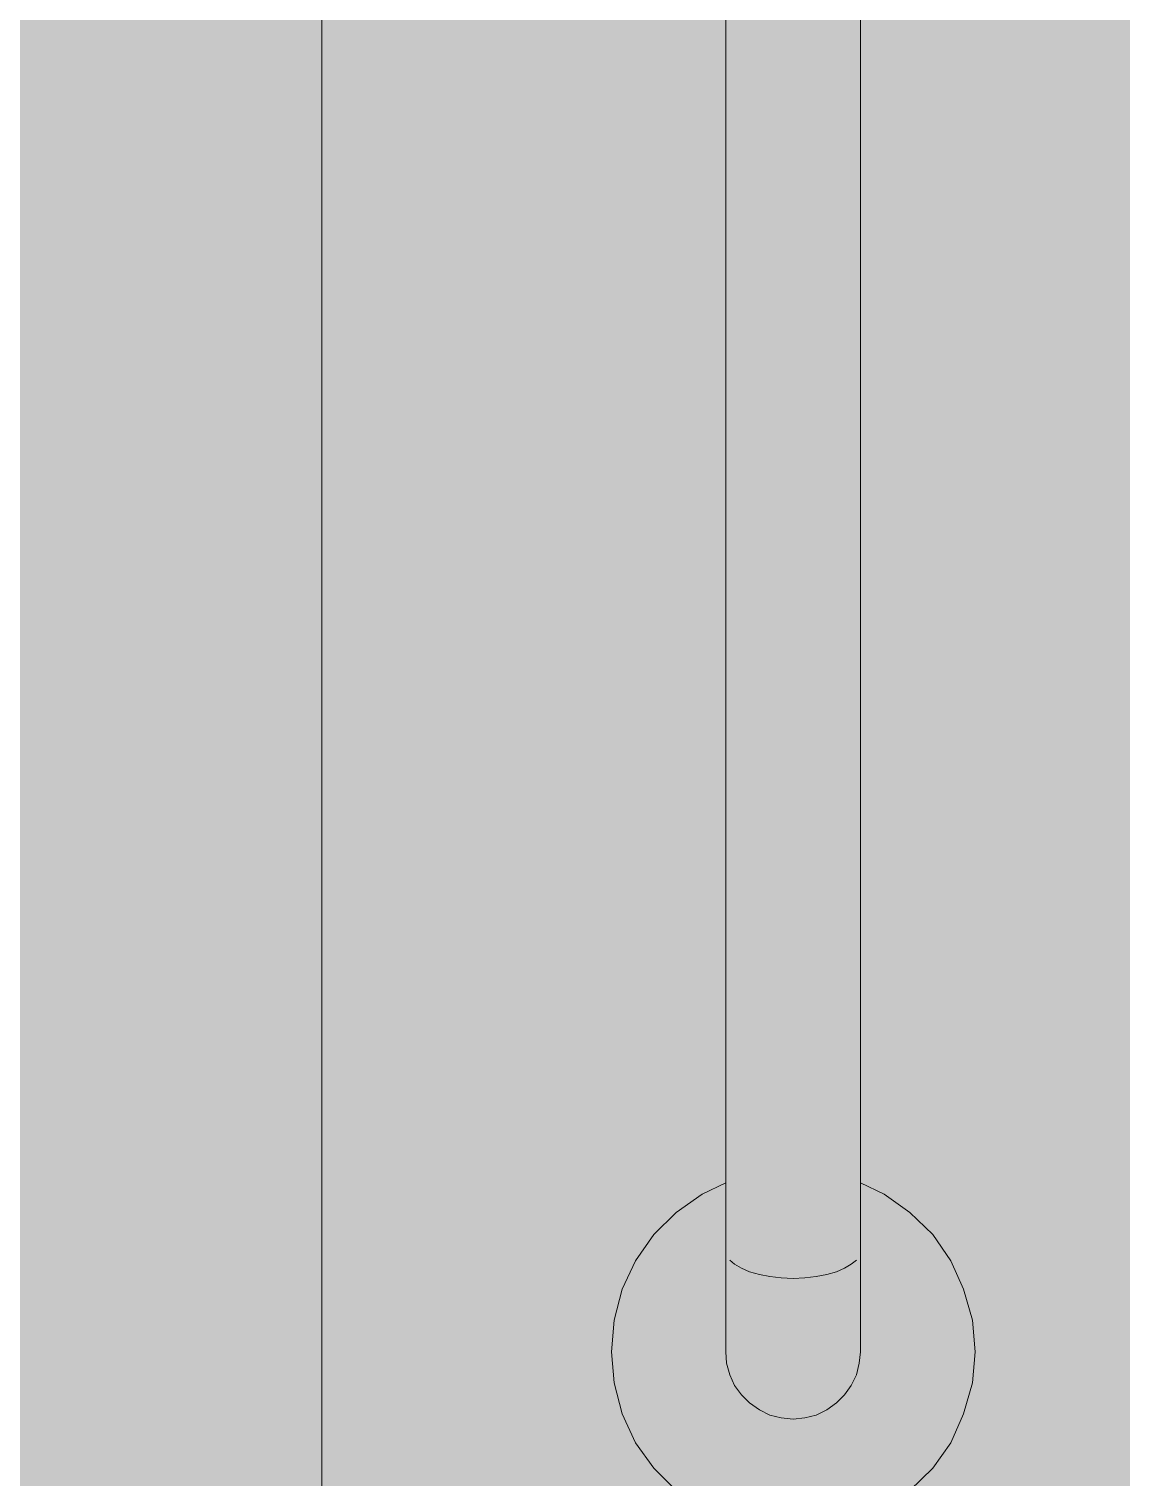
# Model space of a CAD drawing. Header units: millimetres. Extents: x 1499747 to 4230374, y -28481 to 441852.
# Drawn here: x 4056791 to 4056954.5, y 364659.8 to 364874.8 of the extents above; entities that cross this region are included whole.
import ezdxf

# ---------------------------------------------------------------- set-up
doc = ezdxf.new("R2010")
doc.units = ezdxf.units.MM
doc.header["$MEASUREMENT"] = 0
doc.layers.add('Чертеж и Рисунок', color=7, linetype='Continuous')

msp = doc.modelspace()

# ---------------------------------------------------------------- hatches: boundary and pattern name
at = {"layer": 'Чертеж и Рисунок', "linetype": 'Continuous', "lineweight": 0, "true_color": 0x2e2e2e}
h = msp.add_hatch(color=250, dxfattribs=at)
h.paths.add_polyline_path([(4056834.47732, 366463.3603), (4056834.47732, 363948.35643), (4056954.47749, 363828.35626), (4056954.47749, 366583.36047)])
h.paths.add_polyline_path([(4056877.47738, 364978.35803), (4056877.8774, 364983.05804), (4056879.07737, 364987.65805), (4056881.07738, 364991.85804), (4056883.77738, 364995.75805), (4056887.07741, 364999.05804), (4056890.97739, 365001.75804), (4056895.17742, 365003.75805), (4056899.77742, 365004.95807), (4056904.47744, 365005.35804), (4056909.17745, 365004.95807), (4056913.67745, 365003.75805), (4056917.97745, 365001.75804), (4056921.77746, 364999.05804), (4056925.17745, 364995.75805), (4056927.87745, 364991.85804), (4056929.77746, 364987.65805), (4056931.07748, 364983.05804), (4056931.47745, 364978.35803), (4056931.07748, 364973.75802), (4056929.77746, 364969.15801), (4056927.87745, 364964.85798), (4056925.17745, 364961.05801), (4056921.77746, 364957.75798), (4056917.97745, 364955.05798), (4056914.47745, 364953.35798), (4056914.47745, 364703.45759), (4056917.97745, 364701.7576), (4056921.77746, 364699.0576), (4056925.17745, 364695.75757), (4056927.87745, 364691.85759), (4056929.77746, 364687.65756), (4056931.07748, 364683.05755), (4056931.47745, 364678.35754), (4056931.07748, 364673.75753), (4056929.77746, 364669.15753), (4056927.87745, 364664.85753), (4056925.17745, 364661.05752), (4056921.77746, 364657.75753), (4056917.97745, 364655.05753), (4056913.67745, 364653.05752), (4056909.17745, 364651.85751), (4056904.47744, 364651.35752), (4056899.77742, 364651.85751), (4056895.17742, 364653.05752), (4056890.97739, 364655.05753), (4056887.07741, 364657.75753), (4056883.77738, 364661.05752), (4056881.07738, 364664.85753), (4056879.07737, 364669.15753), (4056877.8774, 364673.75753), (4056877.47738, 364678.35754), (4056877.8774, 364683.05755), (4056879.07737, 364687.65756), (4056881.07738, 364691.85759), (4056883.77738, 364695.75757), (4056887.07741, 364699.0576), (4056890.97739, 364701.7576), (4056894.47743, 364703.45759), (4056894.47743, 364953.35798), (4056890.97739, 364955.05798), (4056887.07741, 364957.75798), (4056883.77738, 364961.05801), (4056881.07738, 364964.85798), (4056879.07737, 364969.15801), (4056877.8774, 364973.75802)], flags=0)
at = {"layer": 'Чертеж и Рисунок', "linetype": 'Continuous', "lineweight": 0, "true_color": 0x84adf9}
msp.add_hatch(color=161, dxfattribs=at).paths.add_polyline_path([(4056834.47732, 363948.35644), (4056834.47732, 366463.36029), (4056119.47623, 366463.36029), (4056119.47623, 363948.35644)])
at = {"layer": 'Чертеж и Рисунок', "linetype": 'Continuous', "lineweight": 0, "true_color": 0x2e2e2e}
for points in [[(4056896.77742, 364690.75758), (4056896.77742, 364966.058), (4056895.77741, 364965.458), (4056895.77741, 364691.35758)], [(4056897.97742, 364690.25758), (4056897.97742, 364966.558), (4056896.77742, 364966.058), (4056896.77742, 364690.75758)], [(4056899.47742, 364689.85758), (4056899.47742, 364966.958), (4056897.97742, 364966.558), (4056897.97742, 364690.25758)], [(4056901.07742, 364689.45758), (4056901.07742, 364967.258), (4056899.47742, 364966.958), (4056899.47742, 364689.85758)], [(4056902.67743, 364689.35757), (4056902.67743, 364967.458), (4056901.07742, 364967.258), (4056901.07742, 364689.45758)], [(4056904.47743, 364689.25757), (4056904.47743, 364967.558), (4056902.67743, 364967.458), (4056902.67743, 364689.35757)], [(4056906.17743, 364689.35757), (4056906.17743, 364967.458), (4056904.47743, 364967.558), (4056904.47743, 364689.25757)], [(4056907.87743, 364689.45758), (4056907.87743, 364967.258), (4056906.17743, 364967.458), (4056906.17743, 364689.35757)], [(4056909.47744, 364689.85758), (4056909.47744, 364966.958), (4056907.87743, 364967.258), (4056907.87743, 364689.45758)], [(4056910.87744, 364690.25758), (4056910.87744, 364966.558), (4056909.47744, 364966.958), (4056909.47744, 364689.85758)], [(4056912.07744, 364690.75758), (4056912.07744, 364966.058), (4056910.87744, 364966.558), (4056910.87744, 364690.25758)], [(4056913.07744, 364691.35758), (4056913.07744, 364965.458), (4056912.07744, 364966.058), (4056912.07744, 364690.75758)], [(4056894.57741, 364692.65758), (4056894.57741, 364964.15799), (4056894.47741, 364963.35799), (4056894.47741, 364693.35758)], [(4056895.07741, 364691.95758), (4056895.07741, 364964.858), (4056894.57741, 364964.15799), (4056894.57741, 364692.65758)], [(4056895.77741, 364691.35758), (4056895.77741, 364965.458), (4056895.07741, 364964.858), (4056895.07741, 364691.95758)], [(4056913.87744, 364691.95758), (4056913.87744, 364964.858), (4056913.07744, 364965.458), (4056913.07744, 364691.35758)], [(4056914.27744, 364692.65758), (4056914.27744, 364964.15799), (4056913.87744, 364964.858), (4056913.87744, 364691.95758)], [(4056914.47744, 364693.35758), (4056914.47744, 364963.35799), (4056914.27744, 364964.15799), (4056914.27744, 364692.65758)], [(4056894.47741, 364703.4576), (4056890.97741, 364701.75759), (4056894.47741, 364703.3576)], [(4056894.47741, 364703.3576), (4056890.97741, 364701.75759), (4056890.97741, 364701.65759), (4056894.47741, 364703.2576)], [(4056890.97741, 364701.65759), (4056891.07741, 364701.55759), (4056894.47741, 364703.1576), (4056894.47741, 364703.2576)], [(4056917.97745, 364701.75759), (4056914.47744, 364703.4576), (4056914.47744, 364703.3576)], [(4056917.87745, 364701.75759), (4056914.47744, 364703.3576), (4056914.47744, 364703.2576), (4056917.87745, 364701.65759)], [(4056917.97745, 364701.75759), (4056914.47744, 364703.3576), (4056917.87745, 364701.75759)], [(4056914.47744, 364703.2576), (4056914.47744, 364703.1576), (4056917.87745, 364701.55759), (4056917.87745, 364701.65759)], [(4056878.47739, 364678.35756), (4056878.87739, 364673.85755), (4056879.97739, 364669.55754), (4056881.97739, 364665.35754), (4056884.5774, 364661.65753), (4056887.7774, 364658.45753), (4056891.47741, 364655.85752), (4056895.57741, 364653.95752), (4056899.97742, 364652.75752), (4056904.47743, 364652.35752), (4056908.97743, 364652.75752), (4056913.37744, 364653.95752), (4056917.47745, 364655.85752), (4056921.17745, 364658.45753), (4056924.37746, 364661.65753), (4056926.97746, 364665.35754), (4056928.87747, 364669.55754), (4056930.07747, 364673.85755), (4056930.47747, 364678.35756), (4056930.07747, 364682.95757), (4056928.87747, 364687.25757), (4056926.97746, 364691.35758), (4056924.37746, 364695.15758), (4056921.17745, 364698.35759), (4056917.47745, 364700.95759), (4056914.47744, 364702.35759), (4056914.47744, 364693.35758), (4056914.47744, 364678.35756), (4056914.27744, 364676.65756), (4056913.87744, 364674.95755), (4056913.07744, 364673.35755), (4056912.07744, 364671.95755), (4056910.87744, 364670.75755), (4056909.47744, 364669.75754), (4056907.87743, 364668.95754), (4056906.17743, 364668.55754), (4056904.47743, 364668.35754), (4056902.67743, 364668.55754), (4056901.07742, 364668.95754), (4056899.47742, 364669.75754), (4056897.97742, 364670.75755), (4056896.77742, 364671.95755), (4056895.77741, 364673.35755), (4056895.07741, 364674.95755), (4056894.57741, 364676.65756), (4056894.47741, 364678.35756), (4056894.47741, 364702.35759), (4056891.47741, 364700.95759), (4056887.7774, 364698.35759), (4056884.5774, 364695.15758), (4056881.97739, 364691.35758), (4056879.97739, 364687.25757), (4056878.87739, 364682.95757)], [(4056890.97741, 364701.75759), (4056887.0774, 364699.05759), (4056887.1774, 364699.05759)], [(4056890.97741, 364701.65759), (4056890.97741, 364701.75759), (4056887.1774, 364699.05759), (4056887.1774, 364698.95759)], [(4056890.97741, 364701.65759), (4056887.1774, 364698.95759), (4056887.2774, 364698.85759), (4056891.07741, 364701.55759)], [(4056891.07741, 364701.55759), (4056887.2774, 364698.85759), (4056891.07741, 364701.45759)], [(4056891.17741, 364701.35759), (4056891.07741, 364701.45759), (4056887.2774, 364698.85759), (4056887.3774, 364698.65759)], [(4056891.27741, 364701.25759), (4056891.17741, 364701.35759), (4056887.3774, 364698.65759), (4056887.4774, 364698.55759)], [(4056891.37741, 364701.05759), (4056891.27741, 364701.25759), (4056887.4774, 364698.55759), (4056887.5774, 364698.45759)], [(4056891.07741, 364701.55759), (4056891.07741, 364701.45759), (4056894.47741, 364703.0576), (4056894.47741, 364703.1576)], [(4056894.47741, 364703.0576), (4056891.07741, 364701.45759), (4056891.17741, 364701.35759), (4056894.47741, 364702.8576)], [(4056894.47741, 364702.8576), (4056891.17741, 364701.35759), (4056891.27741, 364701.25759), (4056894.47741, 364702.6576)], [(4056894.47741, 364702.6576), (4056891.27741, 364701.25759), (4056891.37741, 364701.05759), (4056894.47741, 364702.45759)], [(4056894.47741, 364702.45759), (4056891.37741, 364701.05759), (4056891.47741, 364700.95759), (4056894.47741, 364702.35759)], [(4056914.47744, 364703.1576), (4056914.47744, 364703.0576), (4056917.77745, 364701.45759), (4056917.87745, 364701.55759)], [(4056917.77745, 364701.45759), (4056914.47744, 364703.0576), (4056914.47744, 364702.8576), (4056917.67745, 364701.35759)], [(4056917.67745, 364701.35759), (4056914.47744, 364702.8576), (4056914.47744, 364702.6576), (4056917.57745, 364701.25759)], [(4056917.57745, 364701.25759), (4056914.47744, 364702.6576), (4056914.47744, 364702.45759), (4056917.57745, 364701.05759)], [(4056917.57745, 364701.05759), (4056914.47744, 364702.45759), (4056914.47744, 364702.35759), (4056917.47745, 364700.95759)], [(4056921.37745, 364698.55759), (4056921.47745, 364698.65759), (4056917.67745, 364701.35759), (4056917.57745, 364701.25759)], [(4056921.27745, 364698.45759), (4056921.37745, 364698.55759), (4056917.57745, 364701.25759), (4056917.57745, 364701.05759)], [(4056921.47745, 364698.65759), (4056921.57745, 364698.85759), (4056917.77745, 364701.45759), (4056917.67745, 364701.35759)], [(4056917.87745, 364701.55759), (4056917.77745, 364701.45759), (4056921.57745, 364698.85759), (4056921.67745, 364698.85759)], [(4056921.67745, 364698.95759), (4056921.77745, 364699.05759), (4056917.87745, 364701.75759), (4056917.87745, 364701.65759)], [(4056921.77745, 364699.05759), (4056917.97745, 364701.75759), (4056917.87745, 364701.75759)], [(4056917.87745, 364701.65759), (4056917.87745, 364701.55759), (4056921.67745, 364698.85759), (4056921.67745, 364698.95759)], [(4056887.1774, 364698.95759), (4056887.1774, 364699.05759), (4056883.7774, 364695.75758), (4056883.8774, 364695.65758)], [(4056887.1774, 364699.05759), (4056887.0774, 364699.05759), (4056883.7774, 364695.75758)], [(4056887.1774, 364698.95759), (4056883.8774, 364695.65758), (4056883.9774, 364695.55758), (4056887.2774, 364698.85759)], [(4056891.47741, 364700.95759), (4056891.37741, 364701.05759), (4056887.5774, 364698.45759), (4056887.7774, 364698.35759)], [(4056921.17745, 364698.35759), (4056921.27745, 364698.45759), (4056917.57745, 364701.05759), (4056917.47745, 364700.95759)], [(4056924.97746, 364695.65758), (4056925.07746, 364695.75758), (4056921.77745, 364699.05759), (4056921.67745, 364698.95759)], [(4056921.67745, 364698.95759), (4056921.67745, 364698.85759), (4056924.97746, 364695.55758), (4056924.97746, 364695.65758)], [(4056925.07746, 364695.75758), (4056925.17746, 364695.75758), (4056921.77745, 364699.05759)], [(4056887.2774, 364698.85759), (4056883.9774, 364695.55758), (4056884.0774, 364695.55758)], [(4056887.3774, 364698.65759), (4056887.2774, 364698.85759), (4056884.0774, 364695.55758), (4056884.1774, 364695.45758)], [(4056887.4774, 364698.55759), (4056887.3774, 364698.65759), (4056884.1774, 364695.45758), (4056884.2774, 364695.35758)], [(4056887.5774, 364698.45759), (4056887.4774, 364698.55759), (4056884.2774, 364695.35758), (4056884.3774, 364695.25758)], [(4056887.7774, 364698.35759), (4056887.5774, 364698.45759), (4056884.3774, 364695.25758), (4056884.5774, 364695.15758)], [(4056924.37746, 364695.15758), (4056924.47746, 364695.25758), (4056921.27745, 364698.45759), (4056921.17745, 364698.35759)], [(4056924.47746, 364695.25758), (4056924.57746, 364695.35758), (4056921.37745, 364698.55759), (4056921.27745, 364698.45759)], [(4056924.57746, 364695.35758), (4056924.77746, 364695.45758), (4056921.47745, 364698.65759), (4056921.37745, 364698.55759)], [(4056924.77746, 364695.45758), (4056924.87746, 364695.55758), (4056921.57745, 364698.85759), (4056921.47745, 364698.65759)], [(4056921.67745, 364698.85759), (4056921.57745, 364698.85759), (4056924.87746, 364695.55758), (4056924.97746, 364695.55758)], [(4056883.8774, 364695.65758), (4056883.7774, 364695.75758), (4056881.07739, 364691.85758), (4056881.17739, 364691.85758)], [(4056883.8774, 364695.65758), (4056881.17739, 364691.85758), (4056881.27739, 364691.75758), (4056883.9774, 364695.55758)], [(4056883.9774, 364695.55758), (4056881.27739, 364691.75758), (4056881.37739, 364691.75758), (4056884.0774, 364695.55758)], [(4056884.1774, 364695.45758), (4056884.0774, 364695.55758), (4056881.37739, 364691.75758), (4056881.47739, 364691.65758)], [(4056884.2774, 364695.35758), (4056884.1774, 364695.45758), (4056881.47739, 364691.65758), (4056881.67739, 364691.55758)], [(4056884.3774, 364695.25758), (4056884.2774, 364695.35758), (4056881.67739, 364691.55758), (4056881.77739, 364691.45758)], [(4056884.5774, 364695.15758), (4056884.3774, 364695.25758), (4056881.77739, 364691.45758), (4056881.97739, 364691.35758)], [(4056926.97746, 364691.35758), (4056927.07746, 364691.45758), (4056924.47746, 364695.25758), (4056924.37746, 364695.15758)], [(4056927.07746, 364691.45758), (4056927.27746, 364691.55758), (4056924.57746, 364695.35758), (4056924.47746, 364695.25758)], [(4056927.27746, 364691.55758), (4056927.37746, 364691.65758), (4056924.77746, 364695.45758), (4056924.57746, 364695.35758)], [(4056927.37746, 364691.65758), (4056927.47746, 364691.75758), (4056924.87746, 364695.55758), (4056924.77746, 364695.45758)], [(4056924.97746, 364695.55758), (4056924.87746, 364695.55758), (4056927.47746, 364691.75758), (4056927.57746, 364691.75758)], [(4056927.67746, 364691.85758), (4056927.77746, 364691.85758), (4056925.07746, 364695.75758), (4056924.97746, 364695.65758)], [(4056924.97746, 364695.65758), (4056924.97746, 364695.55758), (4056927.57746, 364691.75758), (4056927.67746, 364691.85758)], [(4056927.77746, 364691.85758), (4056927.87746, 364691.85758), (4056925.17746, 364695.75758), (4056925.07746, 364695.75758)], [(4056894.57741, 364676.65756), (4056894.57741, 364692.65758), (4056894.47741, 364693.35758), (4056894.47741, 364678.35756)], [(4056895.07741, 364674.95755), (4056895.07741, 364691.95758), (4056894.57741, 364692.65758), (4056894.57741, 364676.65756)], [(4056914.27744, 364676.65756), (4056914.27744, 364692.65758), (4056913.87744, 364691.95758), (4056913.87744, 364674.95755)], [(4056914.47744, 364678.35756), (4056914.47744, 364693.35758), (4056914.27744, 364692.65758), (4056914.27744, 364676.65756)], [(4056881.07739, 364691.85758), (4056879.07739, 364687.65757), (4056879.17739, 364687.65757)], [(4056881.17739, 364691.85758), (4056879.17739, 364687.55757), (4056879.27739, 364687.55757), (4056881.27739, 364691.75758)], [(4056881.17739, 364691.85758), (4056881.07739, 364691.85758), (4056879.17739, 364687.65757), (4056879.17739, 364687.55757)], [(4056881.27739, 364691.75758), (4056879.27739, 364687.55757), (4056879.37739, 364687.55757), (4056881.37739, 364691.75758)], [(4056881.47739, 364691.65758), (4056881.37739, 364691.75758), (4056879.37739, 364687.55757), (4056879.57739, 364687.45757)], [(4056881.67739, 364691.55758), (4056881.47739, 364691.65758), (4056879.57739, 364687.45757), (4056879.67739, 364687.45757)], [(4056881.77739, 364691.45758), (4056881.67739, 364691.55758), (4056879.67739, 364687.45757), (4056879.87739, 364687.35757)], [(4056881.97739, 364691.35758), (4056881.77739, 364691.45758), (4056879.87739, 364687.35757), (4056879.97739, 364687.25757)], [(4056895.77741, 364673.35755), (4056895.77741, 364691.35758), (4056895.07741, 364691.95758), (4056895.07741, 364674.95755)], [(4056896.77742, 364671.95755), (4056896.77742, 364690.75758), (4056895.77741, 364691.35758), (4056895.77741, 364673.35755)], [(4056897.97742, 364670.75755), (4056897.97742, 364690.25758), (4056896.77742, 364690.75758), (4056896.77742, 364671.95755)], [(4056912.07744, 364671.95755), (4056912.07744, 364690.75758), (4056910.87744, 364690.25758), (4056910.87744, 364670.75755)], [(4056913.07744, 364673.35755), (4056913.07744, 364691.35758), (4056912.07744, 364690.75758), (4056912.07744, 364671.95755)], [(4056913.87744, 364674.95755), (4056913.87744, 364691.95758), (4056913.07744, 364691.35758), (4056913.07744, 364673.35755)], [(4056928.87747, 364687.25757), (4056929.07747, 364687.35757), (4056927.07746, 364691.45758), (4056926.97746, 364691.35758)], [(4056929.07747, 364687.35757), (4056929.17747, 364687.45757), (4056927.27746, 364691.55758), (4056927.07746, 364691.45758)], [(4056929.17747, 364687.45757), (4056929.37747, 364687.45757), (4056927.37746, 364691.65758), (4056927.27746, 364691.55758)], [(4056929.37747, 364687.45757), (4056929.47747, 364687.55757), (4056927.47746, 364691.75758), (4056927.37746, 364691.65758)], [(4056927.57746, 364691.75758), (4056927.47746, 364691.75758), (4056929.47747, 364687.55757), (4056929.57747, 364687.55757)], [(4056927.67746, 364691.85758), (4056927.57746, 364691.75758), (4056929.57747, 364687.55757), (4056929.67747, 364687.55757)], [(4056929.67747, 364687.55757), (4056929.77747, 364687.65757), (4056927.77746, 364691.85758), (4056927.67746, 364691.85758)], [(4056929.77747, 364687.65757), (4056927.87746, 364691.85758), (4056927.77746, 364691.85758)], [(4056899.47742, 364669.75754), (4056899.47742, 364689.85758), (4056897.97742, 364690.25758), (4056897.97742, 364670.75755)], [(4056901.07742, 364668.95754), (4056901.07742, 364689.45758), (4056899.47742, 364689.85758), (4056899.47742, 364669.75754)], [(4056902.67743, 364668.55754), (4056902.67743, 364689.35757), (4056901.07742, 364689.45758), (4056901.07742, 364668.95754)], [(4056904.47743, 364668.35754), (4056904.47743, 364689.25757), (4056902.67743, 364689.35757), (4056902.67743, 364668.55754)], [(4056906.17743, 364668.55754), (4056906.17743, 364689.35757), (4056904.47743, 364689.25757), (4056904.47743, 364668.35754)], [(4056907.87743, 364668.95754), (4056907.87743, 364689.45758), (4056906.17743, 364689.35757), (4056906.17743, 364668.55754)], [(4056909.47744, 364669.75754), (4056909.47744, 364689.85758), (4056907.87743, 364689.45758), (4056907.87743, 364668.95754)], [(4056910.87744, 364670.75755), (4056910.87744, 364690.25758), (4056909.47744, 364689.85758), (4056909.47744, 364669.75754)], [(4056879.17739, 364687.65757), (4056877.87739, 364683.05757), (4056877.97739, 364683.05757), (4056879.17739, 364687.55757)], [(4056879.07739, 364687.65757), (4056877.87739, 364683.05757), (4056879.17739, 364687.65757)], [(4056879.17739, 364687.55757), (4056877.97739, 364683.05757), (4056878.07739, 364683.05757), (4056879.27739, 364687.55757)], [(4056879.27739, 364687.55757), (4056878.07739, 364683.05757), (4056878.17739, 364683.05757), (4056879.37739, 364687.55757)], [(4056879.37739, 364687.55757), (4056878.17739, 364683.05757), (4056878.37739, 364682.95757), (4056879.57739, 364687.45757)], [(4056879.67739, 364687.45757), (4056879.57739, 364687.45757), (4056878.37739, 364682.95757), (4056878.47739, 364682.95757)], [(4056879.87739, 364687.35757), (4056879.67739, 364687.45757), (4056878.47739, 364682.95757), (4056878.67739, 364682.95757)], [(4056879.97739, 364687.25757), (4056879.87739, 364687.35757), (4056878.67739, 364682.95757), (4056878.87739, 364682.95757)], [(4056930.07747, 364682.95757), (4056930.17747, 364682.95757), (4056929.07747, 364687.35757), (4056928.87747, 364687.25757)], [(4056930.17747, 364682.95757), (4056930.37747, 364682.95757), (4056929.17747, 364687.45757), (4056929.07747, 364687.35757)], [(4056930.37747, 364682.95757), (4056930.57747, 364682.95757), (4056929.37747, 364687.45757), (4056929.17747, 364687.45757)], [(4056930.57747, 364682.95757), (4056930.67747, 364683.05757), (4056929.47747, 364687.55757), (4056929.37747, 364687.45757)], [(4056929.57747, 364687.55757), (4056929.47747, 364687.55757), (4056930.67747, 364683.05757), (4056930.77747, 364683.05757)], [(4056929.67747, 364687.55757), (4056929.57747, 364687.55757), (4056930.77747, 364683.05757), (4056930.87747, 364683.05757)], [(4056930.87747, 364683.05757), (4056930.97747, 364683.05757), (4056929.77747, 364687.65757), (4056929.67747, 364687.55757)], [(4056930.97747, 364683.05757), (4056931.07747, 364683.05757), (4056929.77747, 364687.65757)], [(4056877.97739, 364683.05757), (4056877.87739, 364683.05757), (4056877.47739, 364678.35756), (4056877.57739, 364678.35756)], [(4056877.97739, 364683.05757), (4056877.57739, 364678.35756), (4056877.67739, 364678.35756), (4056878.07739, 364683.05757)], [(4056878.07739, 364683.05757), (4056877.67739, 364678.35756), (4056877.77739, 364678.35756), (4056878.17739, 364683.05757)], [(4056877.77739, 364678.35756), (4056877.97739, 364678.35756), (4056878.37739, 364682.95757), (4056878.17739, 364683.05757)], [(4056878.37739, 364682.95757), (4056877.97739, 364678.35756), (4056878.07739, 364678.35756), (4056878.47739, 364682.95757)], [(4056878.47739, 364682.95757), (4056878.07739, 364678.35756), (4056878.27739, 364678.35756), (4056878.67739, 364682.95757)], [(4056878.87739, 364682.95757), (4056878.67739, 364682.95757), (4056878.27739, 364678.35756), (4056878.47739, 364678.35756)], [(4056930.47747, 364678.35756), (4056930.57747, 364678.35756), (4056930.17747, 364682.95757), (4056930.07747, 364682.95757)], [(4056930.57747, 364678.35756), (4056930.77747, 364678.35756), (4056930.37747, 364682.95757), (4056930.17747, 364682.95757)], [(4056930.77747, 364678.35756), (4056930.97747, 364678.35756), (4056930.57747, 364682.95757), (4056930.37747, 364682.95757)], [(4056930.97747, 364678.35756), (4056931.07747, 364678.35756), (4056930.67747, 364683.05757), (4056930.57747, 364682.95757)], [(4056930.77747, 364683.05757), (4056930.67747, 364683.05757), (4056931.07747, 364678.35756), (4056931.17747, 364678.35756)], [(4056930.87747, 364683.05757), (4056930.77747, 364683.05757), (4056931.17747, 364678.35756), (4056931.27747, 364678.35756)], [(4056931.27747, 364678.35756), (4056931.37747, 364678.35756), (4056930.97747, 364683.05757), (4056930.87747, 364683.05757)], [(4056931.37747, 364678.35756), (4056931.47747, 364678.35756), (4056930.97747, 364683.05757)], [(4056931.47747, 364678.35756), (4056931.07747, 364683.05757), (4056930.97747, 364683.05757)], [(4056877.57739, 364678.35756), (4056877.47739, 364678.35756), (4056877.87739, 364673.75755), (4056877.97739, 364673.75755)], [(4056877.57739, 364678.35756), (4056877.97739, 364673.75755), (4056878.07739, 364673.75755), (4056877.67739, 364678.35756)], [(4056877.67739, 364678.35756), (4056878.07739, 364673.75755), (4056878.17739, 364673.75755), (4056877.77739, 364678.35756)], [(4056877.77739, 364678.35756), (4056878.17739, 364673.75755), (4056878.37739, 364673.75755), (4056877.97739, 364678.35756)], [(4056878.07739, 364678.35756), (4056877.97739, 364678.35756), (4056878.37739, 364673.75755), (4056878.47739, 364673.85755)], [(4056878.27739, 364678.35756), (4056878.07739, 364678.35756), (4056878.47739, 364673.85755), (4056878.67739, 364673.85755)], [(4056878.47739, 364678.35756), (4056878.27739, 364678.35756), (4056878.67739, 364673.85755), (4056878.87739, 364673.85755)], [(4056930.07747, 364673.85755), (4056930.17747, 364673.85755), (4056930.57747, 364678.35756), (4056930.47747, 364678.35756)], [(4056930.17747, 364673.85755), (4056930.37747, 364673.85755), (4056930.77747, 364678.35756), (4056930.57747, 364678.35756)], [(4056930.37747, 364673.85755), (4056930.57747, 364673.75755), (4056930.97747, 364678.35756), (4056930.77747, 364678.35756)], [(4056930.57747, 364673.75755), (4056930.67747, 364673.75755), (4056931.07747, 364678.35756), (4056930.97747, 364678.35756)], [(4056931.07747, 364678.35756), (4056930.67747, 364673.75755), (4056930.77747, 364673.75755), (4056931.17747, 364678.35756)], [(4056931.17747, 364678.35756), (4056930.77747, 364673.75755), (4056930.87747, 364673.75755), (4056931.27747, 364678.35756)], [(4056930.87747, 364673.75755), (4056930.97747, 364673.75755), (4056931.37747, 364678.35756), (4056931.27747, 364678.35756)], [(4056930.97747, 364673.75755), (4056931.47747, 364678.35756), (4056931.37747, 364678.35756)], [(4056930.97747, 364673.75755), (4056931.07747, 364673.75755), (4056931.47747, 364678.35756)], [(4056877.87739, 364673.75755), (4056879.17739, 364669.15754), (4056879.17739, 364669.25754), (4056877.97739, 364673.75755)], [(4056877.87739, 364673.75755), (4056879.07739, 364669.15754), (4056879.17739, 364669.15754)], [(4056877.97739, 364673.75755), (4056879.17739, 364669.25754), (4056879.27739, 364669.25754), (4056878.07739, 364673.75755)], [(4056878.07739, 364673.75755), (4056879.27739, 364669.25754), (4056879.37739, 364669.25754), (4056878.17739, 364673.75755)], [(4056878.37739, 364673.75755), (4056878.17739, 364673.75755), (4056879.37739, 364669.25754), (4056879.57739, 364669.35754)], [(4056878.47739, 364673.85755), (4056878.37739, 364673.75755), (4056879.57739, 364669.35754), (4056879.67739, 364669.35754)], [(4056878.67739, 364673.85755), (4056878.47739, 364673.85755), (4056879.67739, 364669.35754), (4056879.87739, 364669.45754)], [(4056878.87739, 364673.85755), (4056878.67739, 364673.85755), (4056879.87739, 364669.45754), (4056879.97739, 364669.55754)], [(4056928.87747, 364669.55754), (4056929.07747, 364669.45754), (4056930.17747, 364673.85755), (4056930.07747, 364673.85755)], [(4056929.07747, 364669.45754), (4056929.17747, 364669.35754), (4056930.37747, 364673.85755), (4056930.17747, 364673.85755)], [(4056929.17747, 364669.35754), (4056929.37747, 364669.35754), (4056930.57747, 364673.75755), (4056930.37747, 364673.85755)], [(4056929.37747, 364669.35754), (4056929.47747, 364669.25754), (4056930.67747, 364673.75755), (4056930.57747, 364673.75755)], [(4056930.67747, 364673.75755), (4056929.47747, 364669.25754), (4056929.57747, 364669.25754), (4056930.77747, 364673.75755)], [(4056930.77747, 364673.75755), (4056929.57747, 364669.25754), (4056929.67747, 364669.25754), (4056930.87747, 364673.75755)], [(4056929.67747, 364669.25754), (4056929.77747, 364669.15754), (4056930.97747, 364673.75755), (4056930.87747, 364673.75755)], [(4056929.77747, 364669.15754), (4056931.07747, 364673.75755), (4056930.97747, 364673.75755)], [(4056879.17739, 364669.15754), (4056879.07739, 364669.15754), (4056881.07739, 364664.85754), (4056881.07739, 364664.95754)], [(4056879.17739, 364669.25754), (4056881.17739, 364664.95754), (4056881.27739, 364665.05754), (4056879.27739, 364669.25754)], [(4056879.17739, 364669.25754), (4056879.17739, 364669.15754), (4056881.07739, 364664.95754), (4056881.17739, 364664.95754)], [(4056879.27739, 364669.25754), (4056881.27739, 364665.05754), (4056881.37739, 364665.05754), (4056879.37739, 364669.25754)], [(4056879.57739, 364669.35754), (4056879.37739, 364669.25754), (4056881.37739, 364665.05754), (4056881.47739, 364665.15754)], [(4056879.67739, 364669.35754), (4056879.57739, 364669.35754), (4056881.47739, 364665.15754), (4056881.67739, 364665.25754)], [(4056879.87739, 364669.45754), (4056879.67739, 364669.35754), (4056881.67739, 364665.25754), (4056881.77739, 364665.35754)], [(4056879.97739, 364669.55754), (4056879.87739, 364669.45754), (4056881.77739, 364665.35754), (4056881.97739, 364665.35754)], [(4056926.97746, 364665.35754), (4056927.07746, 364665.35754), (4056929.07747, 364669.45754), (4056928.87747, 364669.55754)], [(4056927.07746, 364665.35754), (4056927.27746, 364665.25754), (4056929.17747, 364669.35754), (4056929.07747, 364669.45754)], [(4056927.27746, 364665.25754), (4056927.37746, 364665.15754), (4056929.37747, 364669.35754), (4056929.17747, 364669.35754)], [(4056927.37746, 364665.15754), (4056927.47746, 364665.05754), (4056929.47747, 364669.25754), (4056929.37747, 364669.35754)], [(4056929.47747, 364669.25754), (4056927.47746, 364665.05754), (4056927.57746, 364665.05754), (4056929.57747, 364669.25754)], [(4056929.57747, 364669.25754), (4056927.57746, 364665.05754), (4056927.67746, 364664.95754), (4056929.67747, 364669.25754)], [(4056927.67746, 364664.95754), (4056927.77746, 364664.95754), (4056929.77747, 364669.15754), (4056929.67747, 364669.25754)], [(4056927.77746, 364664.95754), (4056927.77746, 364664.85754), (4056929.77747, 364669.15754)], [(4056927.77746, 364664.85754), (4056927.87746, 364664.85754), (4056929.77747, 364669.15754)], [(4056881.17739, 364664.95754), (4056881.07739, 364664.95754), (4056883.7774, 364661.05753), (4056883.8774, 364661.15753)], [(4056881.07739, 364664.95754), (4056881.07739, 364664.85754), (4056883.7774, 364661.05753)], [(4056881.17739, 364664.95754), (4056883.8774, 364661.15753), (4056883.9774, 364661.15753), (4056881.27739, 364665.05754)], [(4056881.27739, 364665.05754), (4056883.9774, 364661.15753), (4056884.0774, 364661.25753), (4056881.37739, 364665.05754)], [(4056881.47739, 364665.15754), (4056881.37739, 364665.05754), (4056884.0774, 364661.25753), (4056884.1774, 364661.35753)], [(4056881.67739, 364665.25754), (4056881.47739, 364665.15754), (4056884.1774, 364661.35753), (4056884.2774, 364661.45753)], [(4056881.77739, 364665.35754), (4056881.67739, 364665.25754), (4056884.2774, 364661.45753), (4056884.3774, 364661.55753)], [(4056881.97739, 364665.35754), (4056881.77739, 364665.35754), (4056884.3774, 364661.55753), (4056884.5774, 364661.65753)], [(4056924.37746, 364661.65753), (4056924.47746, 364661.55753), (4056927.07746, 364665.35754), (4056926.97746, 364665.35754)], [(4056924.47746, 364661.55753), (4056924.57746, 364661.45753), (4056927.27746, 364665.25754), (4056927.07746, 364665.35754)], [(4056924.57746, 364661.45753), (4056924.77746, 364661.35753), (4056927.37746, 364665.15754), (4056927.27746, 364665.25754)], [(4056924.77746, 364661.35753), (4056924.87746, 364661.25753), (4056927.47746, 364665.05754), (4056927.37746, 364665.15754)], [(4056927.47746, 364665.05754), (4056924.87746, 364661.25753), (4056924.97746, 364661.15753), (4056927.57746, 364665.05754)], [(4056927.57746, 364665.05754), (4056924.97746, 364661.15753), (4056927.67746, 364664.95754)], [(4056924.97746, 364661.15753), (4056925.07746, 364661.05753), (4056927.77746, 364664.95754), (4056927.67746, 364664.95754)], [(4056925.07746, 364661.05753), (4056927.77746, 364664.85754), (4056927.77746, 364664.95754)], [(4056925.07746, 364661.05753), (4056925.17746, 364661.05753), (4056927.87746, 364664.85754), (4056927.77746, 364664.85754)], [(4056883.8774, 364661.15753), (4056883.7774, 364661.05753), (4056887.1774, 364657.75753), (4056887.1774, 364657.85753)], [(4056883.7774, 364661.05753), (4056887.0774, 364657.75753), (4056887.1774, 364657.75753)], [(4056883.8774, 364661.15753), (4056887.1774, 364657.85753), (4056887.2774, 364657.85753), (4056883.9774, 364661.15753)], [(4056883.9774, 364661.15753), (4056887.2774, 364657.85753), (4056887.2774, 364657.95753), (4056884.0774, 364661.25753)], [(4056884.1774, 364661.35753), (4056884.0774, 364661.25753), (4056887.2774, 364657.95753), (4056887.3774, 364658.05753)], [(4056884.2774, 364661.45753), (4056884.1774, 364661.35753), (4056887.3774, 364658.05753), (4056887.4774, 364658.25753)], [(4056884.3774, 364661.55753), (4056884.2774, 364661.45753), (4056887.4774, 364658.25753), (4056887.5774, 364658.35753)], [(4056884.5774, 364661.65753), (4056884.3774, 364661.55753), (4056887.5774, 364658.35753), (4056887.7774, 364658.45753)], [(4056921.17745, 364658.45753), (4056921.27745, 364658.35753), (4056924.47746, 364661.55753), (4056924.37746, 364661.65753)], [(4056921.27745, 364658.35753), (4056921.37745, 364658.25753), (4056924.57746, 364661.45753), (4056924.47746, 364661.55753)], [(4056921.37745, 364658.25753), (4056921.47745, 364658.05753), (4056924.77746, 364661.35753), (4056924.57746, 364661.45753)], [(4056921.47745, 364658.05753), (4056921.57745, 364657.95753), (4056924.87746, 364661.25753), (4056924.77746, 364661.35753)], [(4056924.87746, 364661.25753), (4056921.57745, 364657.95753), (4056921.67745, 364657.85753), (4056924.97746, 364661.15753)], [(4056921.67745, 364657.85753), (4056921.77745, 364657.75753), (4056925.07746, 364661.05753), (4056924.97746, 364661.15753)], [(4056921.77745, 364657.75753), (4056925.17746, 364661.05753), (4056925.07746, 364661.05753)]]:
    msp.add_hatch(color=250, dxfattribs=at).paths.add_polyline_path(points)

# ---------------------------------------------------------------- linework, layer by layer
at = {"layer": 'Чертеж и Рисунок', "color": 7, "linetype": 'Continuous', "lineweight": 5}
for points in [[(4056834.47732, 363948.35644), (4056834.47732, 366463.36029)], [(4056894.47741, 364693.35758), (4056894.47741, 364963.35799)], [(4056914.47744, 364693.35758), (4056914.47744, 364963.35799)], [(4056890.97741, 364701.75759), (4056894.47741, 364703.4576)], [(4056914.47744, 364703.4576), (4056917.97745, 364701.75759)], [(4056887.0774, 364699.05759), (4056890.97741, 364701.75759)], [(4056917.97745, 364701.75759), (4056921.77745, 364699.05759)], [(4056883.7774, 364695.75758), (4056887.0774, 364699.05759)], [(4056921.77745, 364699.05759), (4056925.17746, 364695.75758)], [(4056881.07739, 364691.85758), (4056883.7774, 364695.75758)], [(4056925.17746, 364695.75758), (4056927.87746, 364691.85758)], [(4056894.47741, 364678.35756), (4056894.47741, 364693.35758)], [(4056914.47744, 364678.35756), (4056914.47744, 364693.35758)], [(4056879.07739, 364687.65757), (4056881.07739, 364691.85758)], [(4056895.77741, 364691.35758), (4056895.07741, 364691.95758)], [(4056896.77742, 364690.75758), (4056895.77741, 364691.35758)], [(4056897.97742, 364690.25758), (4056896.77742, 364690.75758)], [(4056912.07744, 364690.75758), (4056910.87744, 364690.25758)], [(4056913.07744, 364691.35758), (4056912.07744, 364690.75758)], [(4056913.87744, 364691.95758), (4056913.07744, 364691.35758)], [(4056927.87746, 364691.85758), (4056929.77747, 364687.65757)], [(4056899.47742, 364689.85758), (4056897.97742, 364690.25758)], [(4056900.97742, 364689.55758), (4056899.47742, 364689.85758)], [(4056902.67743, 364689.35757), (4056900.97742, 364689.55758)], [(4056904.47743, 364689.25757), (4056902.67743, 364689.35757)], [(4056906.17743, 364689.35757), (4056904.47743, 364689.25757)], [(4056907.87743, 364689.55758), (4056906.17743, 364689.35757)], [(4056909.47744, 364689.85758), (4056907.87743, 364689.55758)], [(4056910.87744, 364690.25758), (4056909.47744, 364689.85758)], [(4056877.87739, 364683.05757), (4056879.07739, 364687.65757)], [(4056929.77747, 364687.65757), (4056931.07747, 364683.05757)], [(4056877.47739, 364678.35756), (4056877.87739, 364683.05757)], [(4056931.07747, 364683.05757), (4056931.47747, 364678.35756)], [(4056877.87739, 364673.75755), (4056877.47739, 364678.35756)], [(4056894.57741, 364676.65756), (4056894.47741, 364678.35756)], [(4056914.47744, 364678.35756), (4056914.27744, 364676.65756)], [(4056931.47747, 364678.35756), (4056931.07747, 364673.75755)], [(4056895.07741, 364674.95755), (4056894.57741, 364676.65756)], [(4056914.27744, 364676.65756), (4056913.87744, 364674.95755)], [(4056879.07739, 364669.15754), (4056877.87739, 364673.75755)], [(4056895.77741, 364673.35755), (4056895.07741, 364674.95755)], [(4056896.77742, 364671.95755), (4056895.77741, 364673.35755)], [(4056913.07744, 364673.35755), (4056912.07744, 364671.95755)], [(4056913.87744, 364674.95755), (4056913.07744, 364673.35755)], [(4056931.07747, 364673.75755), (4056929.77747, 364669.15754)], [(4056897.97742, 364670.75755), (4056896.77742, 364671.95755)], [(4056912.07744, 364671.95755), (4056910.87744, 364670.75755)], [(4056881.07739, 364664.85754), (4056879.07739, 364669.15754)], [(4056899.47742, 364669.75754), (4056897.97742, 364670.75755)], [(4056900.97742, 364668.95754), (4056899.47742, 364669.75754)], [(4056902.67743, 364668.55754), (4056900.97742, 364668.95754)], [(4056907.87743, 364668.95754), (4056906.17743, 364668.55754)], [(4056909.47744, 364669.75754), (4056907.87743, 364668.95754)], [(4056910.87744, 364670.75755), (4056909.47744, 364669.75754)], [(4056929.77747, 364669.15754), (4056927.87746, 364664.85754)], [(4056904.47743, 364668.35754), (4056902.67743, 364668.55754)], [(4056906.17743, 364668.55754), (4056904.47743, 364668.35754)], [(4056883.7774, 364661.05753), (4056881.07739, 364664.85754)], [(4056927.87746, 364664.85754), (4056925.17746, 364661.05753)], [(4056887.0774, 364657.75753), (4056883.7774, 364661.05753)], [(4056925.17746, 364661.05753), (4056921.77745, 364657.75753)]]:
    msp.add_lwpolyline(points, dxfattribs=at)

doc.saveas('drawing.dxf')
